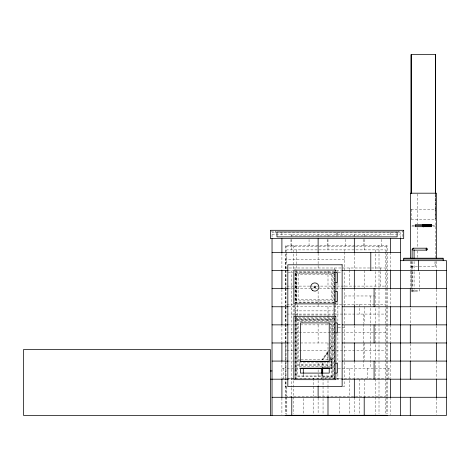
<?xml version="1.0" encoding="UTF-8"?>
<svg xmlns="http://www.w3.org/2000/svg" width="470" height="470" viewBox="0 0 470 470"><rect width="100%" height="100%" fill="white"/><g stroke="black" fill="none" stroke-linecap="round" stroke-linejoin="round"><path stroke-width="0.35" stroke-dasharray="2.35 1.76" d="M326.762 352.964L327.167 353.246L322.972 359.832L322.508 359.832L322.109 359.544L328.348 350.72M330.328 347.923L331.514 346.243L331.914 346.525L330.334 348.769M322.508 359.832L328.354 351.566M411.086 209.326L435.578 209.326L435.578 193.928M411.203 219.202L435.467 219.202L435.467 193.928M414.329 225.289L411.45 225.289L411.45 226.111L414.969 226.111M431.959 225.289L435.478 225.289L435.478 226.111L431.959 226.111M271.202 231.123L276.325 231.123M397.755 231.123L402.878 231.123L402.878 237.855M272.036 234.342L400.416 234.342M290.954 235.893L381.481 235.893M286.019 246.591L354.903 246.591M355.561 246.591L386.416 246.591M344.451 259.757L285.202 259.757L285.202 269.451M411.115 266.437L435.802 266.437L435.802 261.725M285.202 267.988L385.594 267.988M288.128 270.55L293.497 270.55M336.408 270.55L341.526 270.55M288.192 272.201L293.016 272.201M338.095 272.201L341.461 272.201M295.231 273.023L334.728 273.023M286.841 286.095L309.883 286.095M310.247 286.095L313.173 286.095M316.469 286.095L385.594 286.095M288.128 288.656L310.153 288.656M310.876 288.656L318.578 288.656M319.306 288.656L341.49 288.656M411.115 290.301L419.34 290.301M411.115 291.124L419.34 291.124L419.34 271.501M344.445 295.971L375.718 295.971M295.231 302.645L334.728 302.645M286.841 304.202L293.403 304.202M335.292 304.202L385.594 304.202M288.128 306.763L341.49 306.763M295.231 310.876L334.728 310.876M286.841 314.072L385.594 314.072M295.078 314.994L334.575 314.994M295.078 318.284L334.728 318.284M295.231 319.106L334.728 319.106M296.723 319.189L332.93 319.189L332.924 378.268M297.545 320.834L331.285 320.834L331.285 364.45M338.1 324.77L341.625 324.77M288.128 324.864L335.233 324.864M337.871 324.864L341.49 324.864M338.1 327.243L344.445 327.243M296.723 328.242L297.545 328.242M332.108 328.242L332.93 328.242M286.841 332.178L334.922 332.178M338.1 332.178L385.594 332.178M288.128 342.971L341.49 342.971M286.841 350.285L385.594 350.285M296.723 358.692L297.545 358.692M332.108 358.692L332.93 358.692M332.102 359.339L299.184 359.339L299.184 367.569M330.21 358.034L331.356 359.832L331.82 359.832L331.82 367.235L330.492 367.235M288.128 361.078L299.748 361.078M330.169 361.078L341.49 361.078M332.108 364.45L297.545 364.45L297.545 320.011L332.108 320.011L332.102 377.439M332.108 365.272L297.545 365.272L297.545 375.971L332.108 375.971M299.184 366.741L332.102 366.741M329.905 367.569L332.102 367.569M330.24 368.063L331.609 368.063L331.609 376.946L322.72 376.946L322.72 374.214M281.9 368.392L285.196 368.392M286.841 368.392L299.954 368.392M329.822 368.392L335.069 368.392M338.1 368.392L385.594 368.392M387.239 368.392L390.535 368.392M332.93 376.793L296.723 376.793L296.717 314.072M321.404 377.439L332.924 377.439M281.9 378.268L285.196 378.268M286.841 378.268L385.594 378.268L385.594 324.212M387.239 378.268L390.535 378.268M288.128 378.362L341.631 378.362M286.847 379.184L293.497 379.184M336.637 379.184L342.806 379.184M286.665 386.587L285.202 386.587L285.202 379.043M342.988 386.587L344.451 386.587L344.451 379.043M327.167 367.569L327.167 353.246L328.436 355.044M330.128 357.435L331.82 359.832M327.167 353.246L328.307 355.044M436.624 261.379L436.624 269.845M436.624 289.379L436.624 306.041M436.624 325.593L436.624 342.248M436.624 361.8L436.624 378.456M436.624 398.014L436.624 414.669M435.802 193.928L435.802 257.566M435.349 209.326L435.349 219.202M434.979 261.637L434.979 266.437M417.248 193.928L417.248 223.92M417.248 227.574L417.248 247.326M417.248 250.986L417.248 257.566M414.088 261.485L414.088 270.914M414.088 271.642L414.088 289.05M414.088 289.773L414.088 291.946L412.114 291.946L412.114 289.773M413.101 290.301L413.101 291.124M412.237 266.437L412.237 270.755M412.237 271.478L412.237 289.479M412.114 261.485L412.114 270.914M412.114 271.642L412.114 289.05M411.937 261.637L411.937 266.437M411.414 266.437L411.414 270.755M411.414 271.478L411.414 289.479M411.315 209.326L411.315 219.202M411.115 261.22L411.115 289.579M410.292 261.379L410.292 269.845M410.292 271.278L410.292 287.934M410.292 308.208L410.292 323.419M410.292 343.693L410.292 360.355M400.416 237.961L400.416 232.697L272.036 232.697L272.036 237.961M398.766 231.381L398.766 232.697M390.541 232.697L390.541 236.516M390.541 252.449L390.541 269.827M390.541 289.379L390.541 306.041M390.541 324.864L390.541 342.248M390.541 361.078L390.541 378.456M390.541 397.285L390.541 414.669M388.884 368.392L388.884 378.268M387.239 287.599L387.239 245.769L285.196 245.769L285.196 287.599M387.239 288.333L387.239 305.947M387.239 306.681L387.239 323.56M387.239 324.294L387.239 396.216M387.239 396.95L387.239 413.829M386.416 245.769L386.416 287.599M386.416 288.333L386.416 305.947M386.416 306.681L386.416 323.56M386.416 324.294L386.416 396.216M386.416 396.95L386.416 413.829M385.594 251.333L385.594 249.881L286.841 249.881L286.841 264.369M385.594 252.055L385.594 287.54M385.594 288.269L385.594 323.489M385.594 378.99L385.594 396.369L286.841 396.369L286.841 386.957M385.594 398.542L385.594 414.475M381.481 239.418L381.481 245.769M380.659 267.988L380.659 270.885M380.659 271.607L380.659 286.095M379.008 245.769L379.008 287.599M379.008 288.333L379.008 305.947M379.008 306.681L379.008 323.56M379.008 324.294L379.008 396.216M379.008 396.95L379.008 413.829M378.186 245.769L378.186 246.591M375.718 249.881L375.718 270.885M375.718 271.607L375.718 323.489M375.718 324.212L375.718 378.268M375.718 378.99L375.718 396.369M375.718 397.097L375.718 414.475M370.783 295.971L370.783 323.489M370.783 324.212L370.783 343.041M370.783 343.764L370.783 368.392M367.487 368.392L367.487 378.268M364.203 234.342L364.203 236.516M364.203 239.412L364.203 251.72M364.203 270.55L364.203 287.934M364.203 306.763L364.203 323.419M364.203 342.971L364.203 360.355M364.203 379.184L364.203 396.562M363.375 239.418L363.375 245.769M363.375 314.072L363.375 323.489M363.375 324.212L363.375 343.041M363.375 343.764L363.375 368.392M359.262 304.202L359.262 314.072M359.262 378.99L359.262 396.369M359.262 398.542L359.262 414.475M354.327 234.342L354.327 236.516M354.327 253.171L354.327 269.827M354.327 288.656L354.327 306.041M354.327 325.593L354.327 342.248M354.327 361.078L354.327 378.456M354.327 397.285L354.327 413.947M354.321 304.202L354.321 306.317M349.386 267.988L349.386 269.439M349.386 270.162L349.386 286.095M349.386 368.392L349.386 378.268M349.386 380.436L349.386 396.369M349.386 398.542L349.386 414.475M345.268 239.418L345.268 245.769M344.445 249.881L344.445 251.333M344.445 252.055L344.451 287.722M344.445 288.269L344.451 378.362M341.155 232.65L341.155 236.175M339.51 398.542L339.51 414.475M337.871 270.55L337.871 272.001M337.871 282.864L337.871 290.83M337.871 302.416L337.871 321.968M337.871 333.559L337.871 362.523M337.871 374.114L337.871 379.184M337.448 232.65L337.448 236.175M336.626 232.65L336.626 236.88M335.398 305.171L335.398 315.429M334.728 379.184L334.728 272.201L295.231 272.201L295.231 379.184M334.57 267.988L334.575 379.184M334.493 378.362L334.493 317.626L295.16 317.626L295.16 378.362M333.906 273.023L333.906 302.645M333.906 303.467L333.906 315.464M333.906 316.169L333.906 378.362M332.261 318.284L332.261 319.106M331.356 359.832L331.356 367.569M327.995 234.342L327.995 236.516M327.995 239.412L327.995 251.72M327.995 270.55L327.995 288.656M327.995 306.763L327.995 324.864M327.995 342.971L327.995 360.355M327.995 380.63L327.995 385.7M327.995 386.422L327.995 396.562M327.167 239.418L327.167 245.769M323.049 378.268L323.049 396.369M323.049 398.542L323.049 414.475M322.972 362.646L322.972 367.569M322.508 362.523L322.508 367.235M322.226 373.914L322.226 377.439M321.404 374.032L321.404 378.268M318.12 234.342L318.12 236.516M318.12 253.171L318.12 269.104M318.12 291.553L318.12 306.763M318.12 324.864L318.12 342.971M318.12 362.523L318.12 366.87M318.12 369.767L318.12 379.184M318.12 380.63L318.12 385.7M318.12 398.014L318.12 413.947M313.173 378.268L313.173 396.369M313.173 398.542L313.173 414.475M309.06 239.418L309.06 245.769M303.297 374.032L303.297 378.268M303.297 398.542L303.297 414.475M302.069 321.245L302.069 322.89M302.069 364.45L302.069 365.272M297.698 304.883L297.698 316.874M297.698 318.284L297.698 319.106M296.717 249.881L296.717 252.778M296.717 253.506L296.717 265.092M296.717 265.814L296.717 304.202M296.053 273.023L296.053 302.645M296.053 319.106L296.053 378.362M295.078 269.451L295.078 303.074M295.078 303.708L295.078 379.184M294.243 245.769L294.243 246.591M294.255 305.171L294.255 315.429M293.421 245.769L293.421 269.251M293.421 305.212L293.421 315.488M293.421 380.806L293.421 396.216M293.421 396.95L293.421 413.829M291.782 234.342L291.782 236.516M291.782 239.412L291.782 252.449M291.782 270.55L291.782 387.151M291.782 387.873L291.782 397.285M290.954 239.418L290.954 245.769M286.841 397.097L286.841 414.475M286.019 245.769L286.019 287.599M286.019 288.333L286.019 305.947M286.019 306.681L286.019 323.56M286.019 324.294L286.019 396.216M286.019 396.95L286.019 413.829M285.202 270.18L285.202 287.722M285.202 288.457L285.202 305.999M285.202 306.728L285.202 323.542M285.202 324.271L285.202 341.813M285.202 342.542L285.202 378.362M285.196 288.333L285.196 305.947M285.196 306.681L285.196 323.56M285.196 324.294L285.196 396.216M285.196 396.95L285.196 413.829M283.545 368.392L283.545 378.268M281.906 232.697L281.906 236.516M281.906 253.171L281.906 269.827M281.906 289.379L281.906 306.041M281.906 324.864L281.906 342.248M281.9 361.078L281.9 378.456M281.906 398.014L281.906 414.669M275.326 231.381L275.326 232.697M334.493 271.454L295.16 271.454L295.16 302.562L334.493 302.562L334.493 271.454M332.848 273.105L296.805 273.105L296.805 300.918L332.848 300.918L332.848 273.105M331.532 274.421L298.121 274.421L298.121 299.601L331.532 299.601L331.532 274.421M330.874 321.245L298.779 321.245L298.779 362.887L330.874 362.887L330.874 321.245"/><path stroke-width="0.7" d="M431.689 224.848L424.445 224.713M415.227 225.7L431.689 225.7M422.471 225.958L431.689 225.958M422.471 226.193L431.689 226.193M422.471 226.399L431.689 226.399M422.471 226.558L431.689 226.558M413.318 248.201L426.795 248.201M413.101 249.153L412.114 249.153L412.114 258.582M413.747 250.14L426.648 250.14M272.036 252.449L400.416 252.449M403.707 259.029L443.21 259.029M400.416 260.674L446.5 260.674L446.5 415.392L23.5 415.392L23.5 349.557L270.385 349.557L270.385 415.392M272.036 270.55L288.128 270.55M342.166 270.55L446.5 270.55M335.815 272.612L337.46 272.612L337.46 282.482L335.815 282.482M272.036 288.656L288.128 288.656M342.166 288.656L446.5 288.656M335.815 291.535L337.46 291.535L337.46 301.411L335.815 301.411M272.036 306.763L288.128 306.763M342.166 306.763L446.5 306.763M335.815 322.937L337.46 322.937L337.46 332.813L335.815 332.813M272.036 324.864L288.128 324.864M342.166 324.864L446.5 324.864M272.036 342.971L288.128 342.971M342.166 342.971L446.5 342.971M272.036 361.078L288.128 361.078M342.166 361.078L446.5 361.078M300.424 361.242L329.229 361.242M335.786 363.216L337.431 363.216L337.431 373.092L335.786 373.092M329.558 368.063L322.72 368.063L322.72 373.532M299.954 368.392L329.094 368.392M270.385 370.953L272.036 370.953M270.385 379.184L288.128 379.184M342.019 379.184L446.5 379.184M272.036 397.285L446.5 397.285M285.196 415.298L387.239 415.298M443.21 260.674L443.21 258.206L403.707 258.206L403.707 260.674M436.624 270.55L436.624 288.656M436.624 306.763L436.624 324.864M436.624 342.971L436.624 361.078M436.624 379.184L436.624 397.285M436.542 258.3L436.542 193.194L410.375 193.194L410.375 258.3M435.578 193.194L435.578 54.608L411.086 54.608L411.086 193.194M435.467 54.608L435.467 193.194M422.471 225.7L422.471 226.687M418.517 260.674L418.517 270.55M414.088 249.881L414.088 258.582M411.203 54.608L411.203 193.194M410.292 288.656L410.292 306.763M410.292 324.864L410.292 342.971M410.292 361.078L410.292 379.184M410.292 397.285L410.292 415.392M400.416 238.689L400.416 415.392M390.541 238.689L390.541 252.449M390.541 270.55L390.541 288.656M390.541 306.763L390.541 324.864M390.541 342.971L390.541 361.078M390.541 379.184L390.541 397.285M374.079 288.656L374.079 306.763M374.079 324.864L374.079 342.971M374.079 361.078L374.079 379.184M370.789 252.449L370.789 270.55M364.203 397.285L364.203 415.392M354.327 238.689L354.327 252.449M354.327 270.55L354.327 288.656M354.327 306.763L354.327 324.864M354.327 342.971L354.327 361.078M354.327 379.184L354.327 397.285M327.995 397.285L327.995 415.392M322.226 367.569L322.226 373.209M321.404 368.392L321.404 373.327M318.12 238.689L318.12 252.449M318.12 386.422L318.12 397.285M303.297 368.392L303.297 373.327M291.782 397.285L291.782 415.392M281.906 238.689L281.906 252.449M281.906 270.55L281.906 288.656M281.906 306.763L281.906 324.864M281.906 342.971L281.906 361.078M281.906 379.184L281.906 397.285M272.036 238.689L272.036 415.392M412.772 249.852A0.987 0.57 -90 0 1 412.772 248.454A0.987 0.57 -90 0 1 413.577 248.454M413.024 250.111A0.987 0.57 -90 0 1 412.889 250.011M424.198 224.942A1.069 1.063 -90 0 0 423.723 224.666L423.458 224.631A1.069 1.063 -90 0 0 422.7 224.942M424.369 226.234A1.069 1.063 -90 0 1 423.723 226.734L423.458 226.769A1.069 1.063 -90 0 1 422.53 226.234M431.689 224.748L415.227 224.713L415.227 226.687L431.689 226.687L431.689 224.713M403.701 230.3L270.379 230.3L270.379 238.525L403.701 238.525L403.701 230.3M397.115 231.945L276.965 231.945L276.965 236.88L397.115 236.88L397.115 231.945M342.137 264.792L287.822 264.792L287.822 386.587L342.137 386.587L342.137 264.792M335.815 270.138L293.844 270.138L293.844 303.884L335.815 303.884L335.815 270.138M335.815 316.31L293.844 316.31L293.844 379.678L335.815 379.678L335.815 316.31M329.229 322.89L300.424 322.89L300.424 361.571L329.229 361.571L329.229 322.89M329.229 368.157L300.424 368.157L300.424 373.092L329.229 373.092L329.229 368.157M422.759 226.399A0.987 0.987 0 0 0 424.157 226.399A0.987 0.981 -90 0 1 422.765 226.399M423.952 224.848A0.987 0.987 0 0 0 422.965 224.848A0.987 0.981 -90 0 1 423.946 224.842M427.136 249.646A0.987 0.57 -90 0 0 426.648 248.166A0.987 0.57 -90 0 0 426.155 249.646A0.987 0.57 -90 0 0 427.136 249.646M314.354 287.687A0.823 0.823 0 0 0 315.646 287.082A0.823 0.823 0 0 0 314.483 286.265A0.823 0.823 0 0 0 314.354 287.687M312.462 290.378A4.112 4.112 0 0 0 318.924 287.376A4.112 4.112 0 0 0 313.09 283.281A4.112 4.112 0 0 0 312.462 290.378"/></g></svg>
